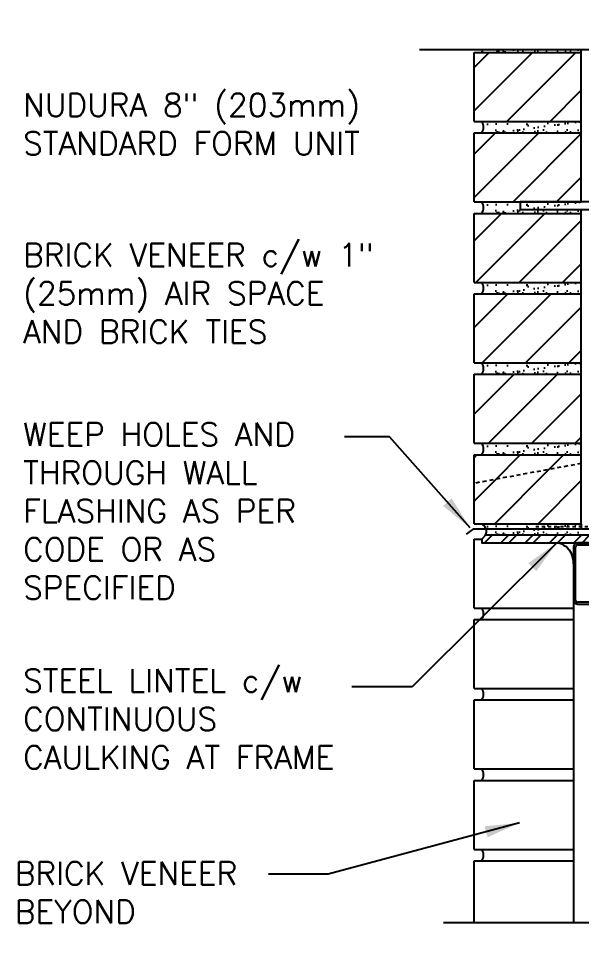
# Model space of a CAD drawing. Header units: inches. Extents: x -99 to -49.8, y 169 to 251.9.
# Drawn here: x -98.91 to -80.54, y 221.45 to 251.94 of the extents above; entities that cross this region are included whole.
import ezdxf

# ---------------------------------------------------------------- set-up
doc = ezdxf.new("R2010")
doc.units = ezdxf.units.IN
doc.header["$LTSCALE"] = 0.5
doc.header["$MEASUREMENT"] = 0
doc.linetypes.add('DASHED2', pattern=[0.375, 0.25, -0.125])
doc.linetypes.add('HIDDEN2', pattern=[0.1875, 0.125, -0.0625])
for name, color, linetype in [('HATCH', 12, 'Continuous'), ('Hidden2', 12, 'HIDDEN2'), ('LINE18', 9, 'Continuous'), ('line25', 2, 'Continuous'), ('LINE9', 9, 'Continuous'), ('TEXT', 4, 'Continuous')]:
    doc.layers.add(name, color=color, linetype=linetype)
doc.styles.add('DIM', font='romans.shx', dxfattribs={"width": 0.7})
doc.styles.add('ROMANS', font='romans.shx', dxfattribs={"height": 0.75})
doc.dimstyles.new('ext_12', dxfattribs={"dimscale": 12, "dimtxt": 0.09375, "dimasz": 0.09375, "dimexe": 0.09375, "dimexo": 0.0625, "dimgap": 0.0625, "dimtad": 1, "dimdec": 1, "dimzin": 3, "dimdsep": 46, "dimlunit": 4, "dimtxsty": 'DIM', "dimcen": 0.09, "dimdle": 0.09375, "dimclrt": 4, "dimadec": 0, "dimazin": 0, "dimtfac": 1, "dimtdec": 1, "dimtmove": 2, "dimatfit": 3, "dimfxl": 1, "dimfrac": 2, "dimtolj": 1, "dimtzin": 0, "dimarcsym": 0})
pattern_1 = [(45, (-200.8283, 57.1918), (-0.707107, 0.707107), [])]

msp = doc.modelspace()

# ---------------------------------------------------------------- hatches: boundary and pattern name
at = {"layer": 'HATCH'}
h = msp.add_hatch(dxfattribs=at)
h.set_pattern_fill('ANSI31', color=256, scale=8, style=0)
h.set_pattern_definition(pattern_1)
h.paths.add_polyline_path([(-80.542, 248.587), (-80.542, 250.837), (-84.042, 250.837), (-84.042, 248.587)])
h = msp.add_hatch(dxfattribs=at)
h.set_pattern_fill('AR-SAND', color=256, scale=0.25, style=0)
h.set_pattern_definition([(37.5, (-200.82835, 70.31676), (-0.01574834, 0.48170594), [0, -0.38, 0, -0.425, 0, -0.40625]), (7.5, (-200.82835, 70.31676), (0.4424442, 0.7055365), [0, -0.205, 0, -0.3425, 0, -0.13125]), (327.5, (-201.13585, 70.31676), (0.7785355, 0.0014148), [0, -0.125, 0, -0.45, 0, -0.5875]), (317.5, (-201.13585, 70.31676), (0.7515317, 0.2194189), [0, -0.0625, 0, -0.295, 0, -0.3375])])
edge = h.paths.add_edge_path()
edge.add_line((-80.542, 250.94), (-83.743, 250.94))
edge.add_arc((-84.057, 251.024), 0.324, 324.6944, 344.9002, ccw=False)
edge.add_line((-83.792, 250.837), (-80.542, 250.837))
edge.add_line((-80.542, 250.837), (-80.542, 250.94))
h = msp.add_hatch(dxfattribs=at)
h.set_pattern_fill('AR-SAND', color=256, scale=0.25, style=0)
h.set_pattern_definition([(37.5, (-200.82835, 67.69176), (-0.01574834, 0.48170594), [0, -0.38, 0, -0.425, 0, -0.40625]), (7.5, (-200.82835, 67.69176), (0.4424442, 0.7055365), [0, -0.205, 0, -0.3425, 0, -0.13125]), (327.5, (-201.13585, 67.69176), (0.7785355, 0.0014148), [0, -0.125, 0, -0.45, 0, -0.5875]), (317.5, (-201.13585, 67.69176), (0.7515317, 0.2194189), [0, -0.0625, 0, -0.295, 0, -0.3375])])
h.paths.add_polyline_path([(-80.542, 248.587), (-83.792, 248.587, -0.318233), (-83.792, 248.212), (-80.542, 248.212)])
h = msp.add_hatch(dxfattribs=at)
h.set_pattern_fill('ANSI31', color=256, scale=8, style=0)
h.set_pattern_definition(pattern_1)
h.paths.add_polyline_path([(-84.042, 245.962), (-80.542, 245.962), (-80.542, 248.212), (-84.042, 248.212)])
h = msp.add_hatch(dxfattribs=at)
h.set_pattern_fill('AR-SAND', color=256, scale=0.25, style=0)
h.set_pattern_definition([(37.5, (-200.82835, 65.06676), (-0.01574834, 0.48170594), [0, -0.38, 0, -0.425, 0, -0.40625]), (7.5, (-200.82835, 65.06676), (0.4424442, 0.7055365), [0, -0.205, 0, -0.3425, 0, -0.13125]), (327.5, (-201.13585, 65.06676), (0.7785355, 0.0014148), [0, -0.125, 0, -0.45, 0, -0.5875]), (317.5, (-201.13585, 65.06676), (0.7515317, 0.2194189), [0, -0.0625, 0, -0.295, 0, -0.3375])])
h.paths.add_polyline_path([(-80.542, 245.962), (-83.792, 245.962, -0.318233), (-83.792, 245.587), (-80.542, 245.587)])
h = msp.add_hatch(dxfattribs=at)
h.set_pattern_fill('ANSI31', color=256, scale=8, style=0)
h.set_pattern_definition(pattern_1)
h.paths.add_polyline_path([(-80.542, 243.337), (-80.542, 245.587), (-84.042, 245.587), (-84.042, 243.337)])
h = msp.add_hatch(dxfattribs=at)
h.set_pattern_fill('AR-SAND', color=256, scale=0.25, style=0)
h.set_pattern_definition([(37.5, (-200.82835, 62.44176), (-0.01574834, 0.48170594), [0, -0.38, 0, -0.425, 0, -0.40625]), (7.5, (-200.82835, 62.44176), (0.4424442, 0.7055365), [0, -0.205, 0, -0.3425, 0, -0.13125]), (327.5, (-201.13585, 62.44176), (0.7785355, 0.0014148), [0, -0.125, 0, -0.45, 0, -0.5875]), (317.5, (-201.13585, 62.44176), (0.7515317, 0.2194189), [0, -0.0625, 0, -0.295, 0, -0.3375])])
h.paths.add_polyline_path([(-80.542, 243.337), (-83.792, 243.337, -0.318233), (-83.792, 242.962), (-80.542, 242.962)])
h = msp.add_hatch(dxfattribs=at)
h.set_pattern_fill('ANSI31', color=256, scale=8, style=0)
h.set_pattern_definition(pattern_1)
h.paths.add_polyline_path([(-80.542, 240.712), (-80.542, 242.962), (-84.042, 242.962), (-84.042, 240.712)])
h = msp.add_hatch(dxfattribs=at)
h.set_pattern_fill('AR-SAND', color=256, scale=0.25, style=0)
h.set_pattern_definition([(37.5, (-200.82835, 59.81676), (-0.01574834, 0.48170594), [0, -0.38, 0, -0.425, 0, -0.40625]), (7.5, (-200.82835, 59.81676), (0.4424442, 0.7055365), [0, -0.205, 0, -0.3425, 0, -0.13125]), (327.5, (-201.13585, 59.81676), (0.7785355, 0.0014148), [0, -0.125, 0, -0.45, 0, -0.5875]), (317.5, (-201.13585, 59.81676), (0.7515317, 0.2194189), [0, -0.0625, 0, -0.295, 0, -0.3375])])
h.paths.add_polyline_path([(-80.542, 240.712), (-83.792, 240.712, -0.318233), (-83.792, 240.337), (-80.542, 240.337)])
h = msp.add_hatch(dxfattribs=at)
h.set_pattern_fill('ANSI31', color=256, scale=8, style=0)
h.set_pattern_definition(pattern_1)
h.paths.add_polyline_path([(-84.042, 238.087), (-80.542, 238.087), (-80.542, 240.337), (-84.042, 240.337)])
h = msp.add_hatch(dxfattribs=at)
h.set_pattern_fill('ANSI32', color=256, scale=1.5, style=0)
h.set_pattern_definition([(45, (5.81754, 80.40335), (-0.3977476, 0.3977476), []), (45, (6.0827, 80.40335), (-0.3977476, 0.3977476), [])])
h.paths.add_polyline_path([(-79.542, 234.837), (-79.542, 238.962), (-79.667, 238.962), (-79.792, 238.837), (-79.792, 235.212, -0.414214), (-79.917, 235.087), (-83.667, 235.087), (-83.792, 234.962), (-83.792, 234.837)])
h = msp.add_hatch(dxfattribs=at)
h.set_pattern_fill('AR-SAND', color=256, scale=0.25, style=0)
h.set_pattern_definition([(37.5, (-200.82835, 57.19176), (-0.01574834, 0.48170594), [0, -0.38, 0, -0.425, 0, -0.40625]), (7.5, (-200.82835, 57.19176), (0.4424442, 0.7055365), [0, -0.205, 0, -0.3425, 0, -0.13125]), (327.5, (-201.13585, 57.19176), (0.7785355, 0.0014148), [0, -0.125, 0, -0.45, 0, -0.5875]), (317.5, (-201.13585, 57.19176), (0.7515317, 0.2194189), [0, -0.0625, 0, -0.295, 0, -0.3375])])
h.paths.add_polyline_path([(-80.542, 237.712), (-80.542, 238.087), (-83.792, 238.087, -0.318233), (-83.792, 237.712)])
h = msp.add_hatch(dxfattribs=at)
h.set_pattern_fill('ANSI31', color=256, scale=8, style=0)
h.set_pattern_definition(pattern_1)
h.paths.add_polyline_path([(-84.042, 236.78), (-80.542, 237.428), (-80.542, 237.712), (-84.042, 237.712)])
h = msp.add_hatch(dxfattribs=at)
h.set_pattern_fill('ANSI31', color=256, scale=8, style=0)
h.set_pattern_definition(pattern_1)
h.paths.add_polyline_path([(-84.042, 236.78), (-84.042, 235.462), (-80.542, 235.462), (-80.542, 237.428)])
h = msp.add_hatch(dxfattribs=at)
h.set_pattern_fill('AR-SAND', color=256, scale=0.25, style=0)
h.set_pattern_definition([(37.5, (-200.82835, 54.56676), (-0.01574834, 0.48170594), [0, -0.38, 0, -0.425, 0, -0.40625]), (7.5, (-200.82835, 54.56676), (0.4424442, 0.7055365), [0, -0.205, 0, -0.3425, 0, -0.13125]), (327.5, (-201.13585, 54.56676), (0.7785355, 0.0014148), [0, -0.125, 0, -0.45, 0, -0.5875]), (317.5, (-201.13585, 54.56676), (0.7515317, 0.2194189), [0, -0.0625, 0, -0.295, 0, -0.3375])])
h.paths.add_polyline_path([(-80.542, 235.462), (-83.792, 235.462, -0.318233), (-83.792, 235.087), (-80.542, 235.087)])

# ---------------------------------------------------------------- linework, layer by layer
msp.add_spline([(-81.26, 234.837), (-81.006, 234.686), (-80.792, 233.837)], degree=3, dxfattribs=at)
at = {"layer": 'Hidden2'}
msp.add_line((-80.125, 235.356), (-82.125, 235.356), dxfattribs=at)
at = {"layer": 'LINE18'}
msp.add_line((-80.542, 235.462), (-80.542, 235.291), dxfattribs=at)
at = {"layer": 'line25'}
for p, q in [((-84.042, 250.837), (-80.542, 250.837)), ((-84.042, 248.587), (-84.042, 250.837)), ((-80.542, 245.962), (-80.542, 250.94)), ((-84.042, 248.587), (-80.542, 248.587)), ((-84.042, 248.212), (-80.542, 248.212)), ((-84.042, 245.962), (-84.042, 248.212)), ((-84.042, 245.962), (-80.542, 245.962)), ((-84.042, 245.587), (-80.542, 245.587)), ((-84.042, 243.337), (-84.042, 245.587)), ((-80.542, 245.587), (-80.542, 245.712)), ((-80.542, 235.462), (-80.542, 245.587)), ((-84.042, 243.337), (-80.542, 243.337)), ((-84.042, 242.962), (-80.542, 242.962)), ((-84.042, 240.712), (-84.042, 242.962)), ((-84.042, 240.712), (-80.542, 240.712)), ((-84.042, 240.337), (-80.542, 240.337)), ((-84.042, 238.087), (-84.042, 240.337)), ((-84.042, 238.087), (-80.542, 238.087)), ((-84.042, 235.462), (-84.042, 237.712)), ((-84.042, 237.712), (-80.542, 237.712)), ((-84.042, 235.462), (-80.542, 235.462))]:
    msp.add_line(p, q, dxfattribs=at)
at = {"layer": 'line25', "color": 12}
for p, q in [((-84.042, 234.962), (-83.792, 234.962)), ((-84.042, 232.712), (-84.042, 234.962)), ((-84.042, 232.712), (-80.792, 232.712)), ((-80.792, 232.962), (-80.792, 222.447)), ((-84.042, 230.087), (-84.042, 232.337)), ((-84.042, 232.337), (-80.792, 232.337)), ((-84.042, 230.087), (-80.792, 230.087)), ((-84.042, 227.462), (-84.042, 229.712)), ((-84.042, 229.712), (-80.792, 229.712)), ((-84.042, 227.462), (-80.792, 227.462)), ((-84.042, 224.837), (-84.042, 227.087)), ((-84.042, 227.087), (-80.792, 227.087)), ((-84.042, 224.837), (-80.792, 224.837)), ((-84.042, 222.447), (-84.042, 224.462)), ((-84.042, 224.462), (-80.792, 224.462))]:
    msp.add_line(p, q, dxfattribs=at)
for centre in [(-84.057, 232.524), (-84.057, 229.899), (-84.057, 227.274), (-84.057, 224.649)]:
    msp.add_arc(centre, 0.324, 324.6944, 35.3056, dxfattribs=at)
at = {"layer": 'LINE9', "linetype": 'DASHED2'}
msp.add_line((-80.542, 237.428), (-84.042, 236.78), dxfattribs=at)
at = {"layer": 'LINE9'}
for p, q in [((-79.667, 234.837), (-80.667, 234.837)), ((-80.792, 234.712), (-80.792, 232.962)), ((-80.729, 232.962), (-80.729, 234.712)), ((-80.667, 234.774), (-79.667, 234.774)), ((-78.917, 232.899), (-80.667, 232.899)), ((-80.667, 232.837), (-78.917, 232.837))]:
    msp.add_line(p, q, dxfattribs=at)
for points in [[(-85.818, 250.94), (-76.026, 250.94), (-75.026, 251.94), (-75.026, 249.94), (-74.026, 250.94), (-64.212, 250.94)], [(-84.292, 235.124), (-84.049, 235.291), (-80.025, 235.291), (-80.025, 239.441), (-78.542, 240.924)], [(-85.042, 222.447), (-74.95, 222.447), (-73.95, 223.447), (-73.95, 221.447), (-72.95, 222.447), (-64.167, 222.447)]]:
    msp.add_lwpolyline(points, dxfattribs=at)
msp.add_lwpolyline([(-82.542, 245.712), (-79.542, 245.712), (-79.542, 248.587), (-79.792, 248.587), (-79.792, 245.962), (-82.542, 245.962)], close=True, dxfattribs=at)
at = {"layer": 'LINE9', "color": 9}
msp.add_lwpolyline([(-79.542, 238.962), (-79.667, 238.962), (-79.792, 238.837), (-79.792, 235.212, -0.414214), (-79.917, 235.087), (-83.667, 235.087), (-83.792, 234.962), (-83.792, 234.837), (-79.542, 234.837)], format="xyb", close=True, dxfattribs=at)
at = {"layer": 'LINE9'}
for centre, radius, start, end in [((-84.057, 251.024), 0.324, 324.6944, 344.9002), ((-84.057, 248.399), 0.324, 324.6944, 35.3056), ((-84.057, 245.774), 0.324, 324.6944, 35.3056), ((-84.057, 243.149), 0.324, 324.6944, 35.3056), ((-84.057, 240.524), 0.324, 324.6944, 35.3056), ((-84.057, 237.899), 0.324, 324.6944, 35.3056), ((-83.922, 235.21), 0.283, 334.1833, 62.6866), ((-80.667, 234.712), 0.125, 90, 180), ((-80.667, 234.712), 0.0625, 90, 180), ((-80.667, 232.962), 0.125, 180, 270), ((-80.667, 232.962), 0.0625, 180, 270)]:
    msp.add_arc(centre, radius, start, end, dxfattribs=at)
at = {"layer": 'TEXT'}
for points in [[(-78.409, 249.022, 0, 0.5, 0), (-79.909, 249.022, 0, 0, 0), (-86.159, 249.022, 0, 0, 0)], [(-83.512, 244.785, 0, 0.5, 0), (-85.012, 244.785, 0, 0, 0), (-87.269, 244.785, 0, 0, 0)]]:
    msp.add_lwpolyline(points, format="xyseb", dxfattribs=at)

# ---------------------------------------------------------------- texts
at = {"layer": 'TEXT', "char_height": 0.75, "attachment_point": 4, "style": 'ROMANS'}
for s, insert, width in [('NUDURA 8" (203mm) STANDARD FORM UNIT', (-98.759, 248.498), 16.08776), ('BRICK VENEER c/w 1" (25mm) AIR SPACE AND BRICK TIES', (-98.759, 242.982), 12.54928), ('WEEP HOLES AND THROUGH WALL FLASHING AS PER CODE OR AS SPECIFIED', (-98.759, 235.877), 12.54928), ('STEEL LINTEL c/w CONTINUOUS CAULKING AT FRAME', (-98.759, 229.092), 12.54928), ('BRICK VENEER BEYOND ', (-99.035, 223.432), 10.80142)]:
    msp.add_mtext(s, dxfattribs=dict(at, insert=insert, width=width))

# ---------------------------------------------------------------- leaders
at = {"layer": 'TEXT'}
for points, override in [([(-84.17, 235.324), (-86.803, 238.302), (-88.27, 238.302)], {"dimtad": 0}), ([(-81.345, 234.837), (-86.063, 230.146), (-88.032, 230.146)], {"dimgap": 0.0625, "dimtad": 0}), ([(-82.563, 225.703), (-88.801, 224.025), (-90.751, 224.025)], {"dimgap": 0.0625, "dimtad": 0})]:
    msp.add_leader(points, dimstyle='ext_12', override=override, dxfattribs=at)

doc.saveas('drawing.dxf')
